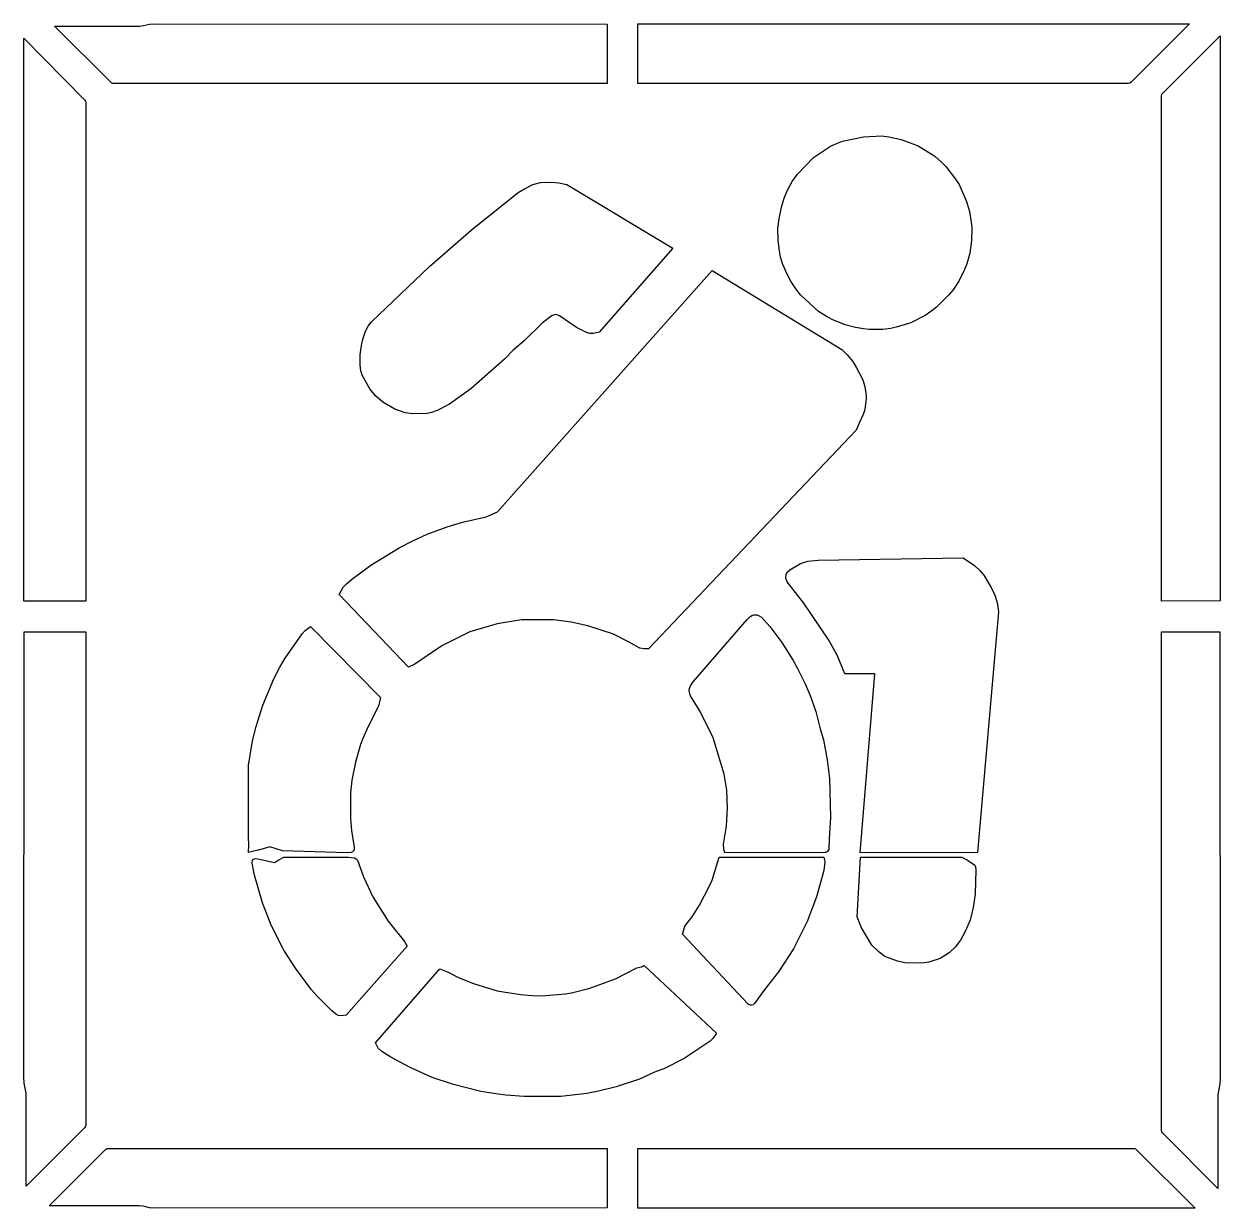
# Model space of a CAD drawing. Header units: inches. Extents: x 3 to 42.8, y 3 to 42.4.
import ezdxf

# ---------------------------------------------------------------- set-up
doc = ezdxf.new("R2010")
doc.units = ezdxf.units.IN
doc.header["$MEASUREMENT"] = 0
doc.layers.add('CUT', color=1, linetype='Continuous')

msp = doc.modelspace()

# ---------------------------------------------------------------- linework, layer by layer
at = {"layer": 'CUT'}
for points in [[(22.432, 42.427), (22.431, 40.448), (6.074, 40.448), (5.964, 40.45), (5.932, 40.459), (5.903, 40.477), (4.016, 42.358), (6.847, 42.361), (6.978, 42.375), (7.188, 42.423), (7.362, 42.431)], [(23.452, 40.448), (23.453, 42.432), (41.833, 42.432), (39.886, 40.488), (39.837, 40.457), (39.784, 40.448)], [(5.059, 39.81), (5.059, 23.208), (3, 23.209), (3, 41.963), (5.019, 39.906), (5.048, 39.862)], [(40.938, 40.122), (42.848, 42.032), (42.848, 23.216), (40.897, 23.207), (40.898, 40.038), (40.911, 40.083)], [(32.543, 32.479), (32.053, 32.329), (31.881, 32.293), (31.614, 32.261), (31.157, 32.259), (30.964, 32.274), (30.698, 32.321), (30.357, 32.412), (29.952, 32.576), (29.74, 32.686), (29.474, 32.861), (28.875, 33.415), (28.75, 33.568), (28.558, 33.847), (28.434, 34.074), (28.284, 34.421), (28.209, 34.668), (28.155, 34.953), (28.13, 35.227), (28.121, 35.622), (28.158, 35.944), (28.233, 36.328), (28.33, 36.631), (28.431, 36.869), (28.598, 37.186), (28.766, 37.43), (29.305, 37.982), (29.868, 38.356), (30.047, 38.442), (30.271, 38.524), (30.972, 38.677), (31.583, 38.703), (31.809, 38.673), (32.228, 38.586), (32.785, 38.373), (33.341, 38.025), (33.554, 37.845), (33.707, 37.689), (34.037, 37.264), (34.156, 37.081), (34.403, 36.518), (34.496, 36.181), (34.559, 35.826), (34.574, 35.633), (34.572, 35.216), (34.509, 34.797), (34.407, 34.438), (34.334, 34.254), (34.141, 33.861), (33.953, 33.58), (33.799, 33.398), (33.404, 33.005), (33.25, 32.878), (33.021, 32.721)], [(20.585, 37.163), (20.82, 37.136), (21.086, 37.09), (24.622, 34.964), (22.164, 32.168), (22.065, 32.14), (21.973, 32.122), (21.857, 32.125), (21.745, 32.151), (21.412, 32.323), (20.839, 32.715), (20.718, 32.752), (20.601, 32.728), (20.277, 32.476), (19.665, 31.876), (19.302, 31.567), (19.011, 31.268), (17.89, 30.278), (17.175, 29.771), (16.768, 29.561), (16.582, 29.494), (16.428, 29.458), (15.952, 29.446), (15.698, 29.479), (15.361, 29.598), (14.952, 29.842), (14.714, 30.051), (14.529, 30.283), (14.282, 30.714), (14.227, 30.883), (14.202, 31.078), (14.203, 31.415), (14.243, 31.721), (14.292, 31.932), (14.38, 32.196), (14.47, 32.372), (14.576, 32.514), (16.513, 34.353), (17.895, 35.559), (19.47, 36.813), (19.671, 36.942), (19.953, 37.086), (20.211, 37.154)], [(14.552, 24.407), (15.501, 24.991), (15.955, 25.22), (16.439, 25.437), (17.1, 25.682), (17.609, 25.84), (18.404, 26.022), (18.778, 26.183), (25.927, 34.224), (30.253, 31.585), (30.422, 31.413), (30.616, 31.187), (30.739, 30.983), (30.946, 30.576), (31.007, 30.388), (31.046, 30.157), (31.063, 29.987), (31.051, 29.836), (30.999, 29.548), (30.952, 29.399), (30.82, 29.132), (30.72, 28.903), (23.809, 21.627), (23.661, 21.624), (23.513, 21.649), (23.136, 21.86), (22.636, 22.106), (21.786, 22.388), (21.226, 22.51), (20.644, 22.583), (19.572, 22.584), (18.768, 22.46), (17.853, 22.186), (16.926, 21.725), (16.018, 21.115), (15.817, 21.007), (13.502, 23.433), (13.638, 23.677), (13.746, 23.79), (13.915, 23.929)], [(31.35, 20.786), (30.344, 20.786), (30.088, 21.413), (29.814, 21.906), (28.977, 23.144), (28.431, 23.852), (28.383, 23.972), (28.389, 24.095), (28.43, 24.173), (28.511, 24.251), (28.87, 24.46), (29.112, 24.546), (29.456, 24.577), (34.293, 24.658), (34.662, 24.393), (34.84, 24.236), (34.981, 24.071), (35.23, 23.641), (35.344, 23.409), (35.421, 23.164), (35.467, 22.859), (34.762, 14.835), (30.853, 14.833)], [(26.438, 16.318), (26.411, 16.914), (26.324, 17.454), (25.956, 18.654), (25.533, 19.534), (25.209, 20.056), (25.169, 20.163), (25.162, 20.273), (25.202, 20.395), (25.293, 20.521), (27.095, 22.599), (27.177, 22.681), (27.253, 22.731), (27.321, 22.753), (27.411, 22.754), (27.496, 22.726), (27.572, 22.673), (27.85, 22.365), (28.244, 21.838), (28.625, 21.231), (28.773, 20.971), (29.03, 20.454), (29.188, 20.074), (29.382, 19.534), (29.528, 18.955), (29.635, 18.595), (29.756, 17.927), (29.839, 17.302), (29.873, 16.01), (29.822, 15.296), (29.82, 14.979), (29.811, 14.94), (29.794, 14.907), (29.77, 14.879), (29.738, 14.855), (29.708, 14.842), (29.676, 14.835), (26.354, 14.833), (26.314, 14.955), (26.306, 15.123), (26.401, 15.719)], [(10.958, 19.752), (11.328, 20.628), (11.528, 21.017), (11.699, 21.309), (12.271, 22.124), (12.372, 22.235), (12.55, 22.362), (14.878, 20), (14.81, 19.716), (14.459, 19.015), (14.286, 18.639), (14.21, 18.434), (14.043, 17.847), (13.924, 17.248), (13.876, 16.829), (13.875, 15.973), (13.916, 15.57), (14.002, 15.02), (13.999, 14.937), (13.975, 14.885), (13.897, 14.845), (13.768, 14.834), (11.609, 14.891), (11.195, 15.025), (10.816, 14.922), (10.79, 14.92), (10.482, 14.844), (10.49, 15.097), (10.479, 15.343), (10.482, 17.734), (10.614, 18.558), (10.738, 19.034)], [(5.016, 5.667), (3.074, 3.726), (3.07, 6.827), (3.01, 7.161), (3, 7.356), (3.006, 22.188), (5.059, 22.188), (5.059, 5.757), (5.045, 5.708)], [(42.778, 6.78), (42.774, 3.655), (40.937, 5.491), (40.908, 5.535), (40.897, 5.59), (40.897, 22.189), (42.844, 22.188), (42.848, 7.309), (42.839, 7.134)], [(11.664, 14.685), (13.812, 14.688), (14.015, 14.666), (14.07, 14.633), (14.111, 14.581), (14.311, 14.028), (14.621, 13.359), (15.13, 12.55), (15.674, 11.875), (15.769, 11.717), (13.732, 9.429), (13.563, 9.399), (13.474, 9.413), (13.392, 9.453), (13.26, 9.567), (12.767, 10.06), (12.585, 10.271), (12.043, 10.986), (11.661, 11.593), (11.235, 12.426), (10.946, 13.164), (10.677, 14.081), (10.601, 14.481), (10.614, 14.598), (10.707, 14.636), (10.793, 14.633), (11.351, 14.505), (11.495, 14.592)], [(25.503, 13.088), (25.827, 13.705), (25.924, 13.924), (26.164, 14.689), (29.651, 14.689), (29.674, 14.584), (29.679, 14.516), (29.65, 14.244), (29.403, 13.362), (29.091, 12.547), (28.637, 11.638), (28.141, 10.867), (27.653, 10.243), (27.343, 9.813), (27.319, 9.789), (27.291, 9.77), (27.252, 9.757), (27.207, 9.754), (27.163, 9.765), (27.127, 9.786), (24.942, 12.116), (24.98, 12.265), (25.022, 12.386), (25.258, 12.701)], [(34.518, 12.587), (34.354, 12.205), (34.204, 11.925), (34.023, 11.689), (33.82, 11.5), (33.519, 11.309), (33.143, 11.184), (32.909, 11.155), (32.352, 11.162), (32.103, 11.219), (31.676, 11.377), (31.487, 11.518), (31.25, 11.756), (30.895, 12.354), (30.754, 12.695), (30.87, 14.689), (34.245, 14.689), (34.43, 14.586), (34.676, 14.42), (34.701, 14.367), (34.711, 14.261), (34.684, 13.448), (34.628, 13.006)], [(25.951, 8.65), (25.856, 8.561), (24.998, 7.984), (24.341, 7.651), (24.012, 7.522), (23.504, 7.293), (22.73, 7.033), (22.139, 6.896), (21.748, 6.819), (20.884, 6.717), (19.67, 6.717), (19.051, 6.762), (18.724, 6.8), (18.218, 6.884), (17.314, 7.114), (16.597, 7.353), (15.84, 7.692), (15.227, 8.025), (14.926, 8.218), (14.801, 8.33), (14.711, 8.5), (16.857, 10.965), (17.129, 10.851), (17.502, 10.668), (17.98, 10.478), (18.76, 10.239), (19.545, 10.114), (19.927, 10.075), (20.244, 10.072), (21.037, 10.13), (21.246, 10.167), (21.814, 10.307), (22.711, 10.634), (23.417, 10.998), (23.57, 11.035), (23.667, 11.076), (26.07, 8.827)], [(22.432, 3.004), (7.359, 3), (7.185, 3.009), (6.976, 3.058), (6.844, 3.07), (3.836, 3.074), (5.717, 4.95), (5.748, 4.969), (5.783, 4.981), (5.895, 4.984), (22.431, 4.984)], [(23.452, 4.984), (39.995, 4.982), (40.034, 4.968), (40.067, 4.943), (42.014, 3), (23.453, 3)]]:
    msp.add_lwpolyline(points, close=True, dxfattribs=at)

doc.saveas('drawing.dxf')
